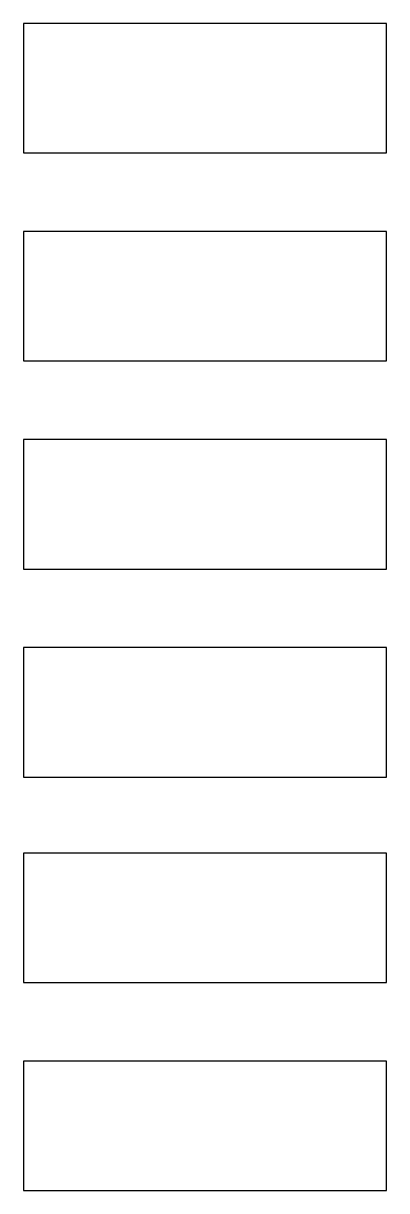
# Model space of a CAD drawing. Extents: x -190 to 190, y -140 to 140.
# Drawn here: x -21.74 to -18.24, y -38.04 to -26.78 of the extents above; entities that cross this region are included whole.
import ezdxf

# ---------------------------------------------------------------- set-up
doc = ezdxf.new("R2010")
doc.units = 0
doc.header["$MEASUREMENT"] = 0
doc.layers.get('0').update_dxf_attribs({"linetype": 'CONTINUOUS'})

msp = doc.modelspace()

# ---------------------------------------------------------------- linework, layer by layer
for points in [[(-18.239999, -26.778999), (-21.74, -26.778999), (-21.74, -26.778999), (-21.74, -28.029001), (-21.74, -28.029001), (-18.239999, -28.029001), (-18.239999, -28.029001), (-18.239999, -26.778999)], [(-18.239999, -28.785), (-21.74, -28.785), (-21.74, -28.785), (-21.74, -30.035), (-21.74, -30.035), (-18.239999, -30.035), (-18.239999, -30.035), (-18.239999, -28.785)], [(-18.239999, -30.792), (-21.74, -30.792), (-21.74, -30.792), (-21.74, -32.042), (-21.74, -32.042), (-18.239999, -32.042), (-18.239999, -32.042), (-18.239999, -30.792)], [(-18.239999, -32.798999), (-21.74, -32.798999), (-21.74, -32.798999), (-21.74, -34.049001), (-21.74, -34.049001), (-18.239999, -34.049001), (-18.239999, -34.049001), (-18.239999, -32.798999)], [(-18.239999, -34.78), (-21.74, -34.78), (-21.74, -34.78), (-21.74, -36.029998), (-21.74, -36.029998), (-18.239999, -36.029998), (-18.239999, -36.029998), (-18.239999, -34.78)], [(-18.239999, -36.786001), (-21.74, -36.786001), (-21.74, -36.786001), (-21.74, -38.036001), (-21.74, -38.036001), (-18.239999, -38.036001), (-18.239999, -38.036001), (-18.239999, -36.786001)]]:
    msp.add_lwpolyline(points)

doc.saveas('drawing.dxf')
